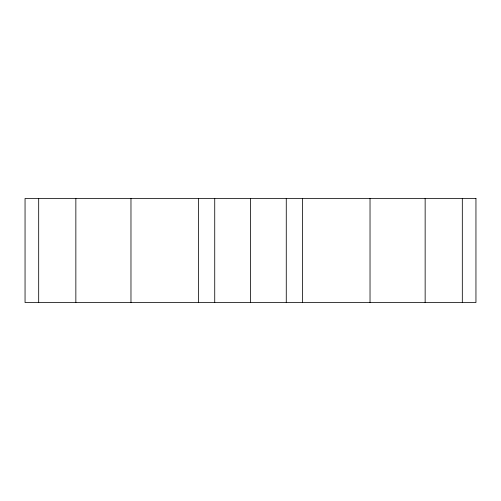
<?xml version="1.0" encoding="UTF-8"?>
<svg xmlns="http://www.w3.org/2000/svg" width="501" height="501" viewBox="0 0 501 501"><rect width="100%" height="100%" fill="white"/><g stroke="black" fill="none" stroke-linecap="round" stroke-linejoin="round"><path stroke-width="0.75" d="M462.317 198.459L462.317 302.541M425.149 198.459L425.149 302.541M370.026 198.459L370.026 302.541M302.529 198.459L302.529 302.541M286.271 198.459L286.271 302.541M250.5 198.459L250.5 302.541M214.729 198.459L214.729 302.541M198.471 198.459L198.471 302.541M130.974 198.459L130.974 302.541M75.851 198.459L75.851 302.541M38.683 198.459L38.683 302.541M475.95 198.459L25.05 198.459L25.05 302.541L475.95 302.541L475.95 198.459"/></g></svg>
